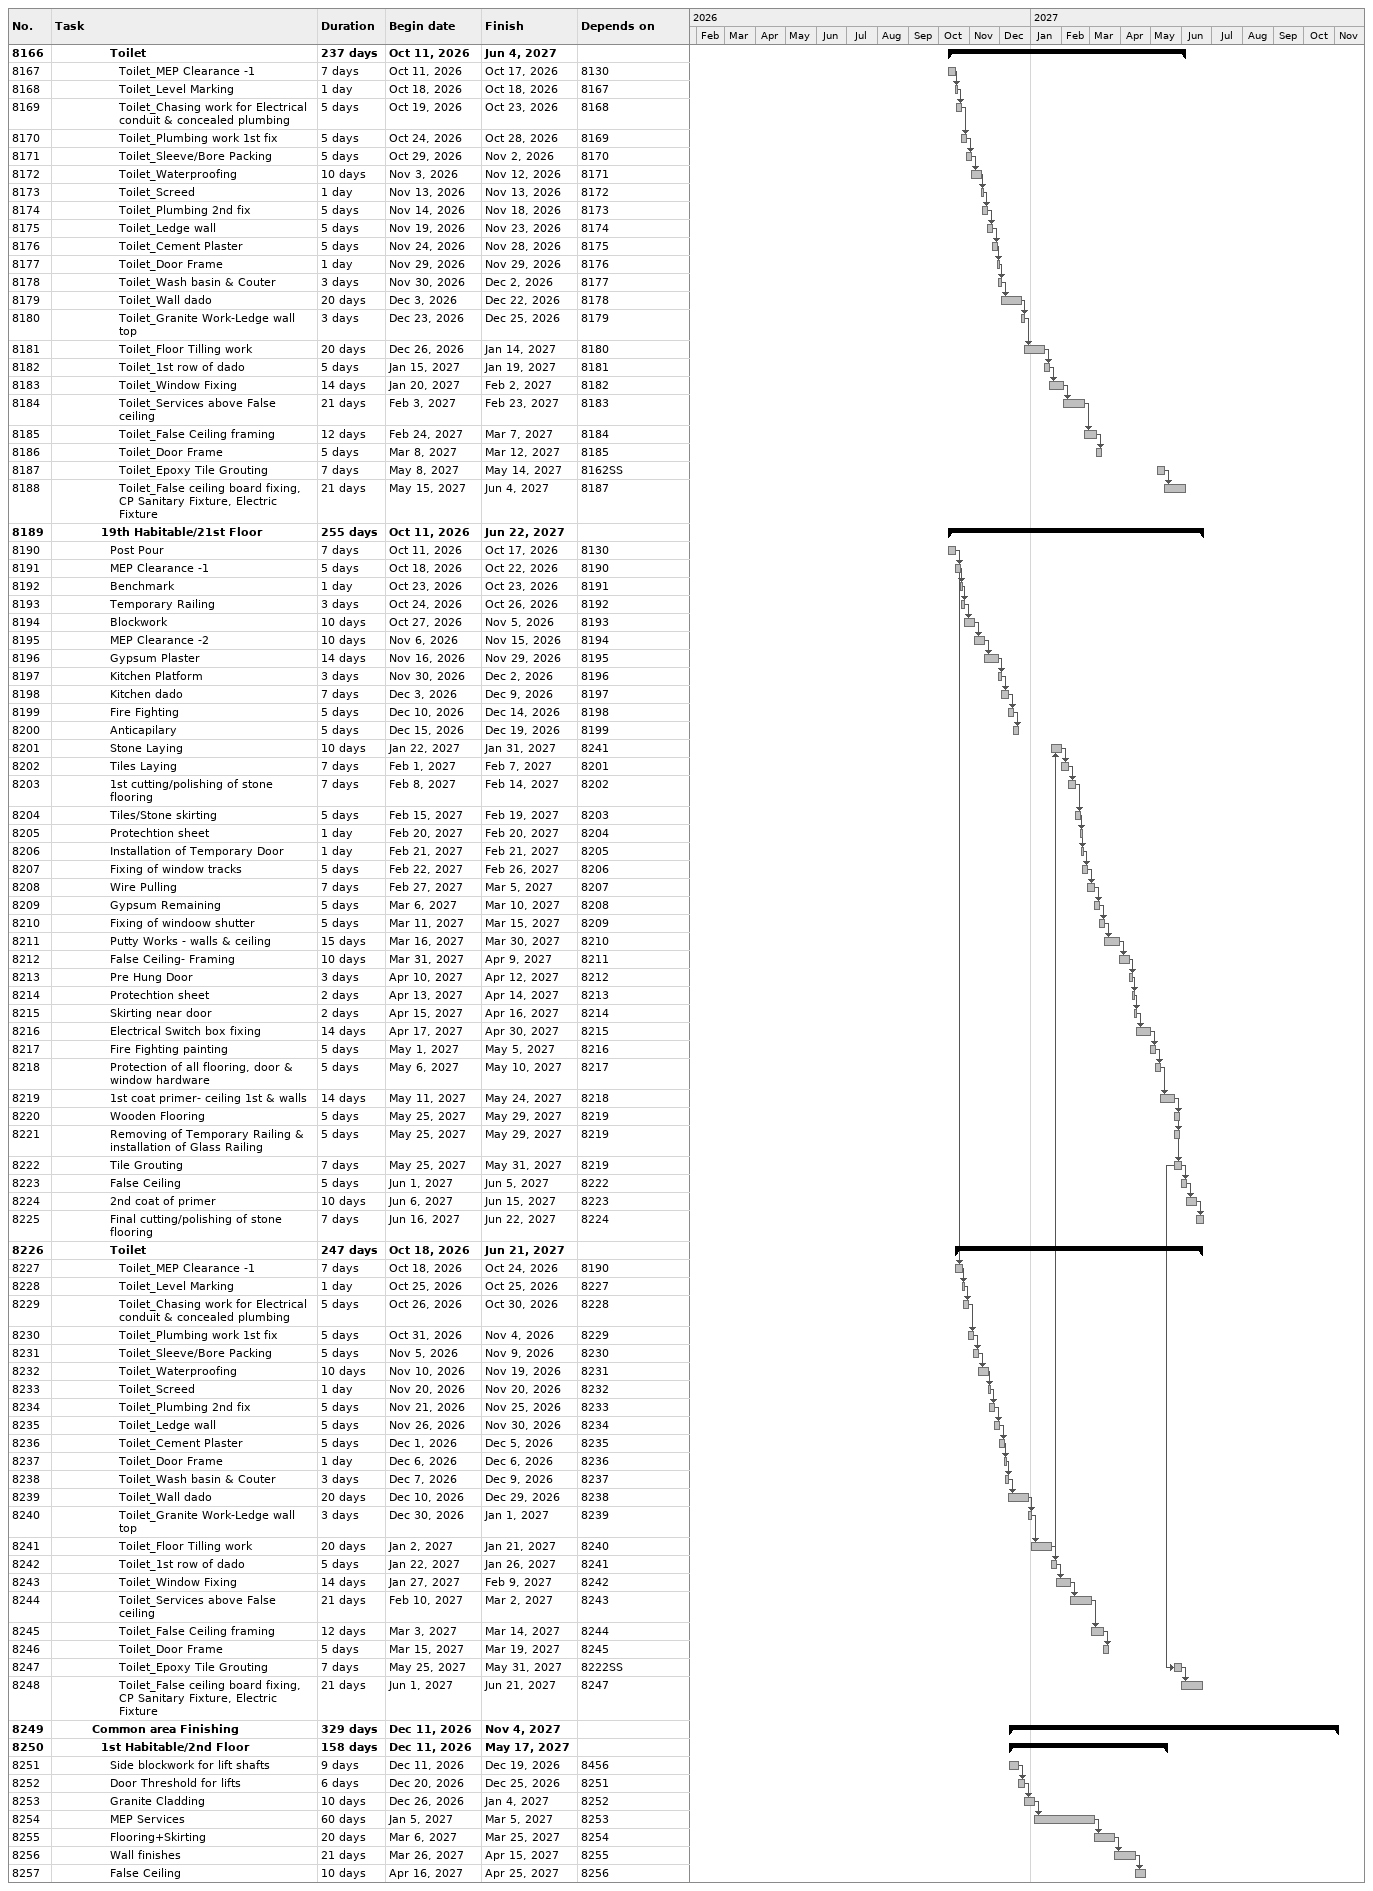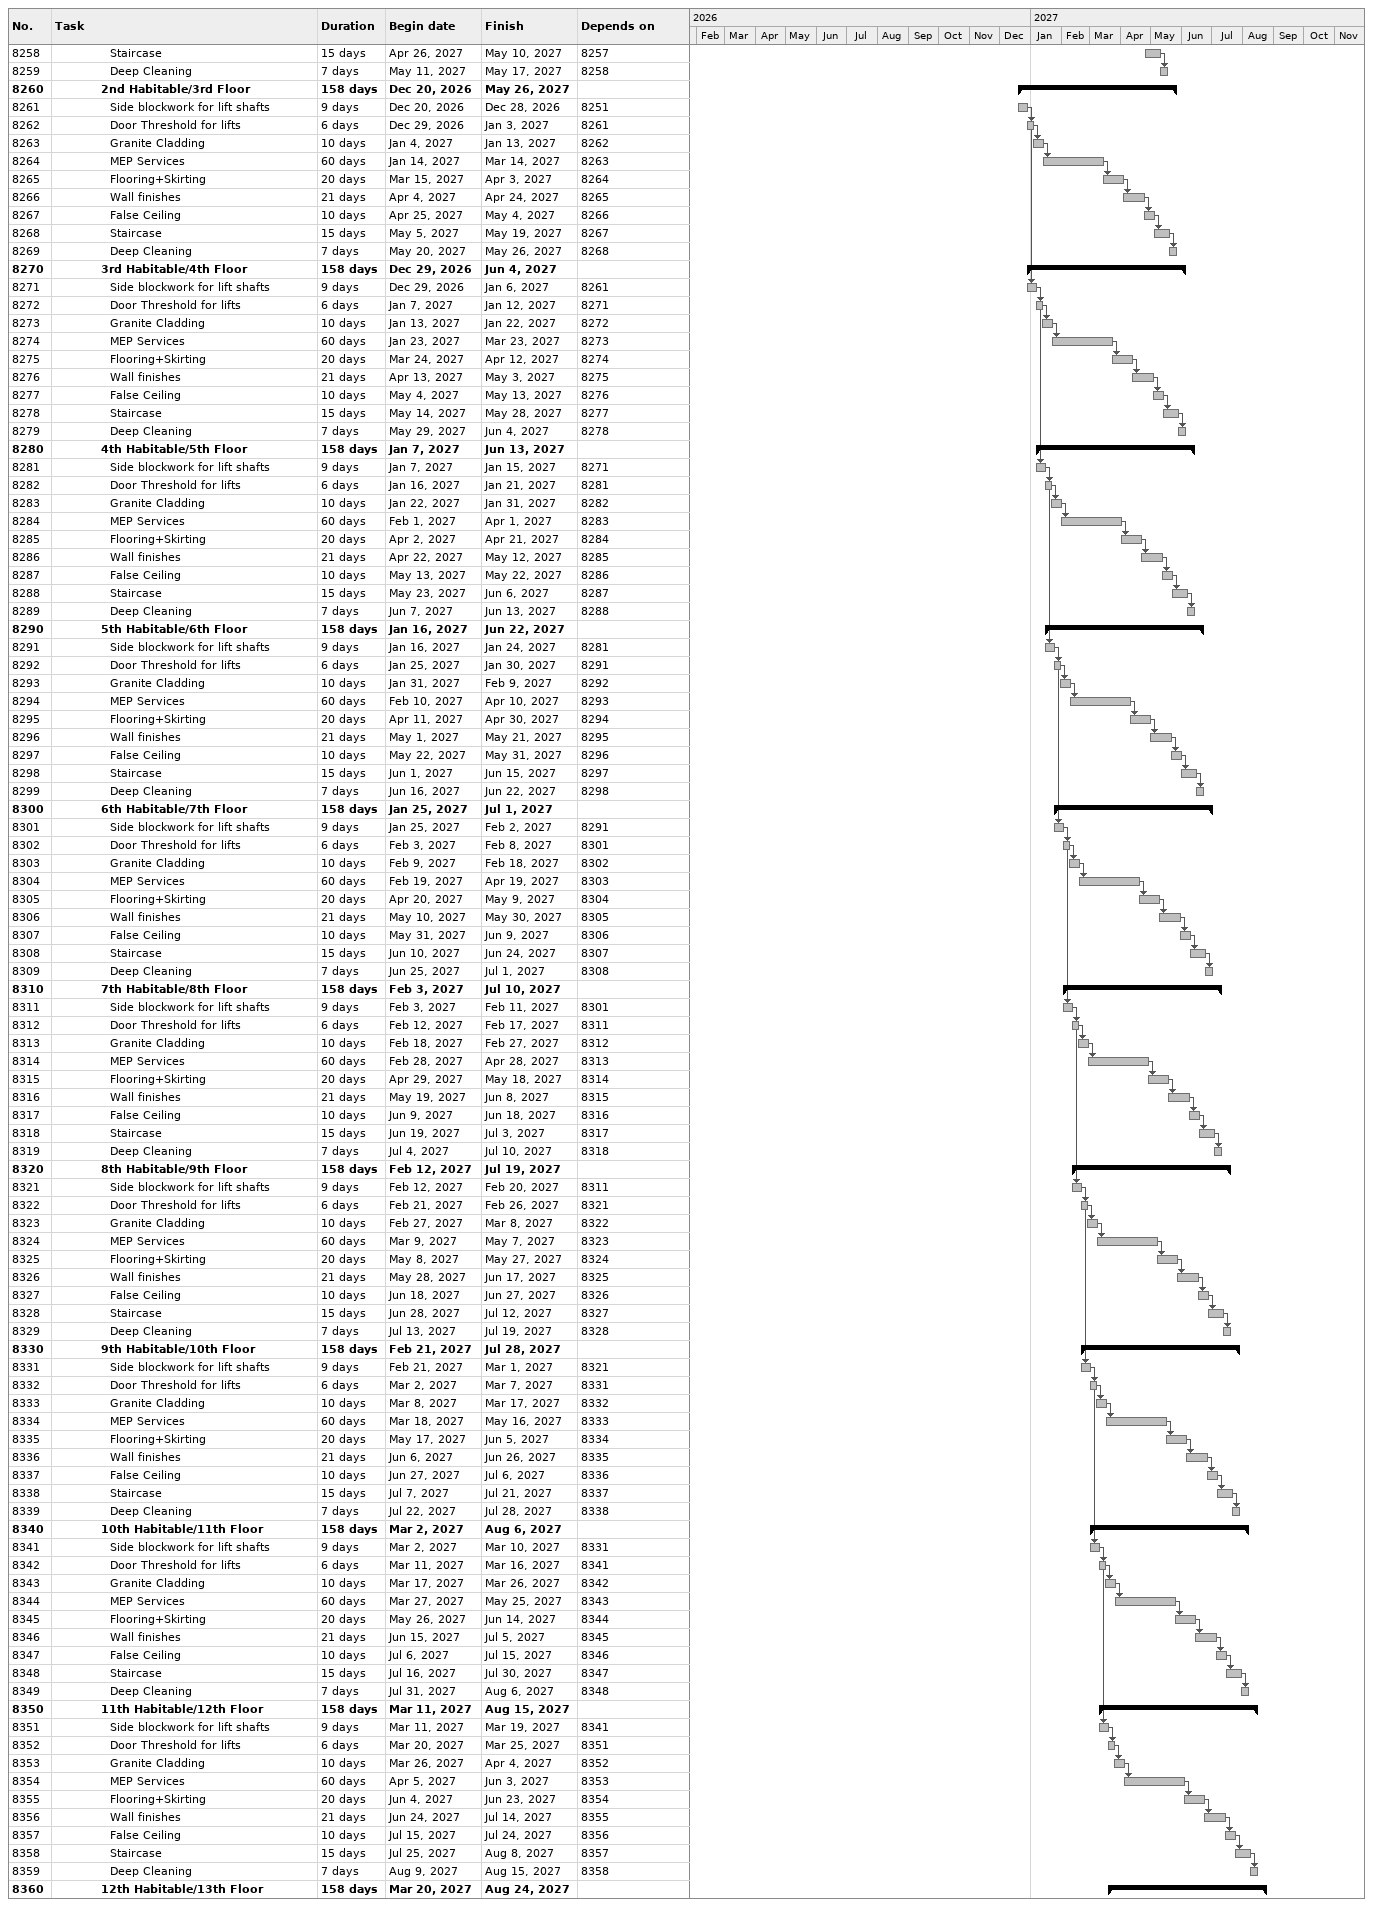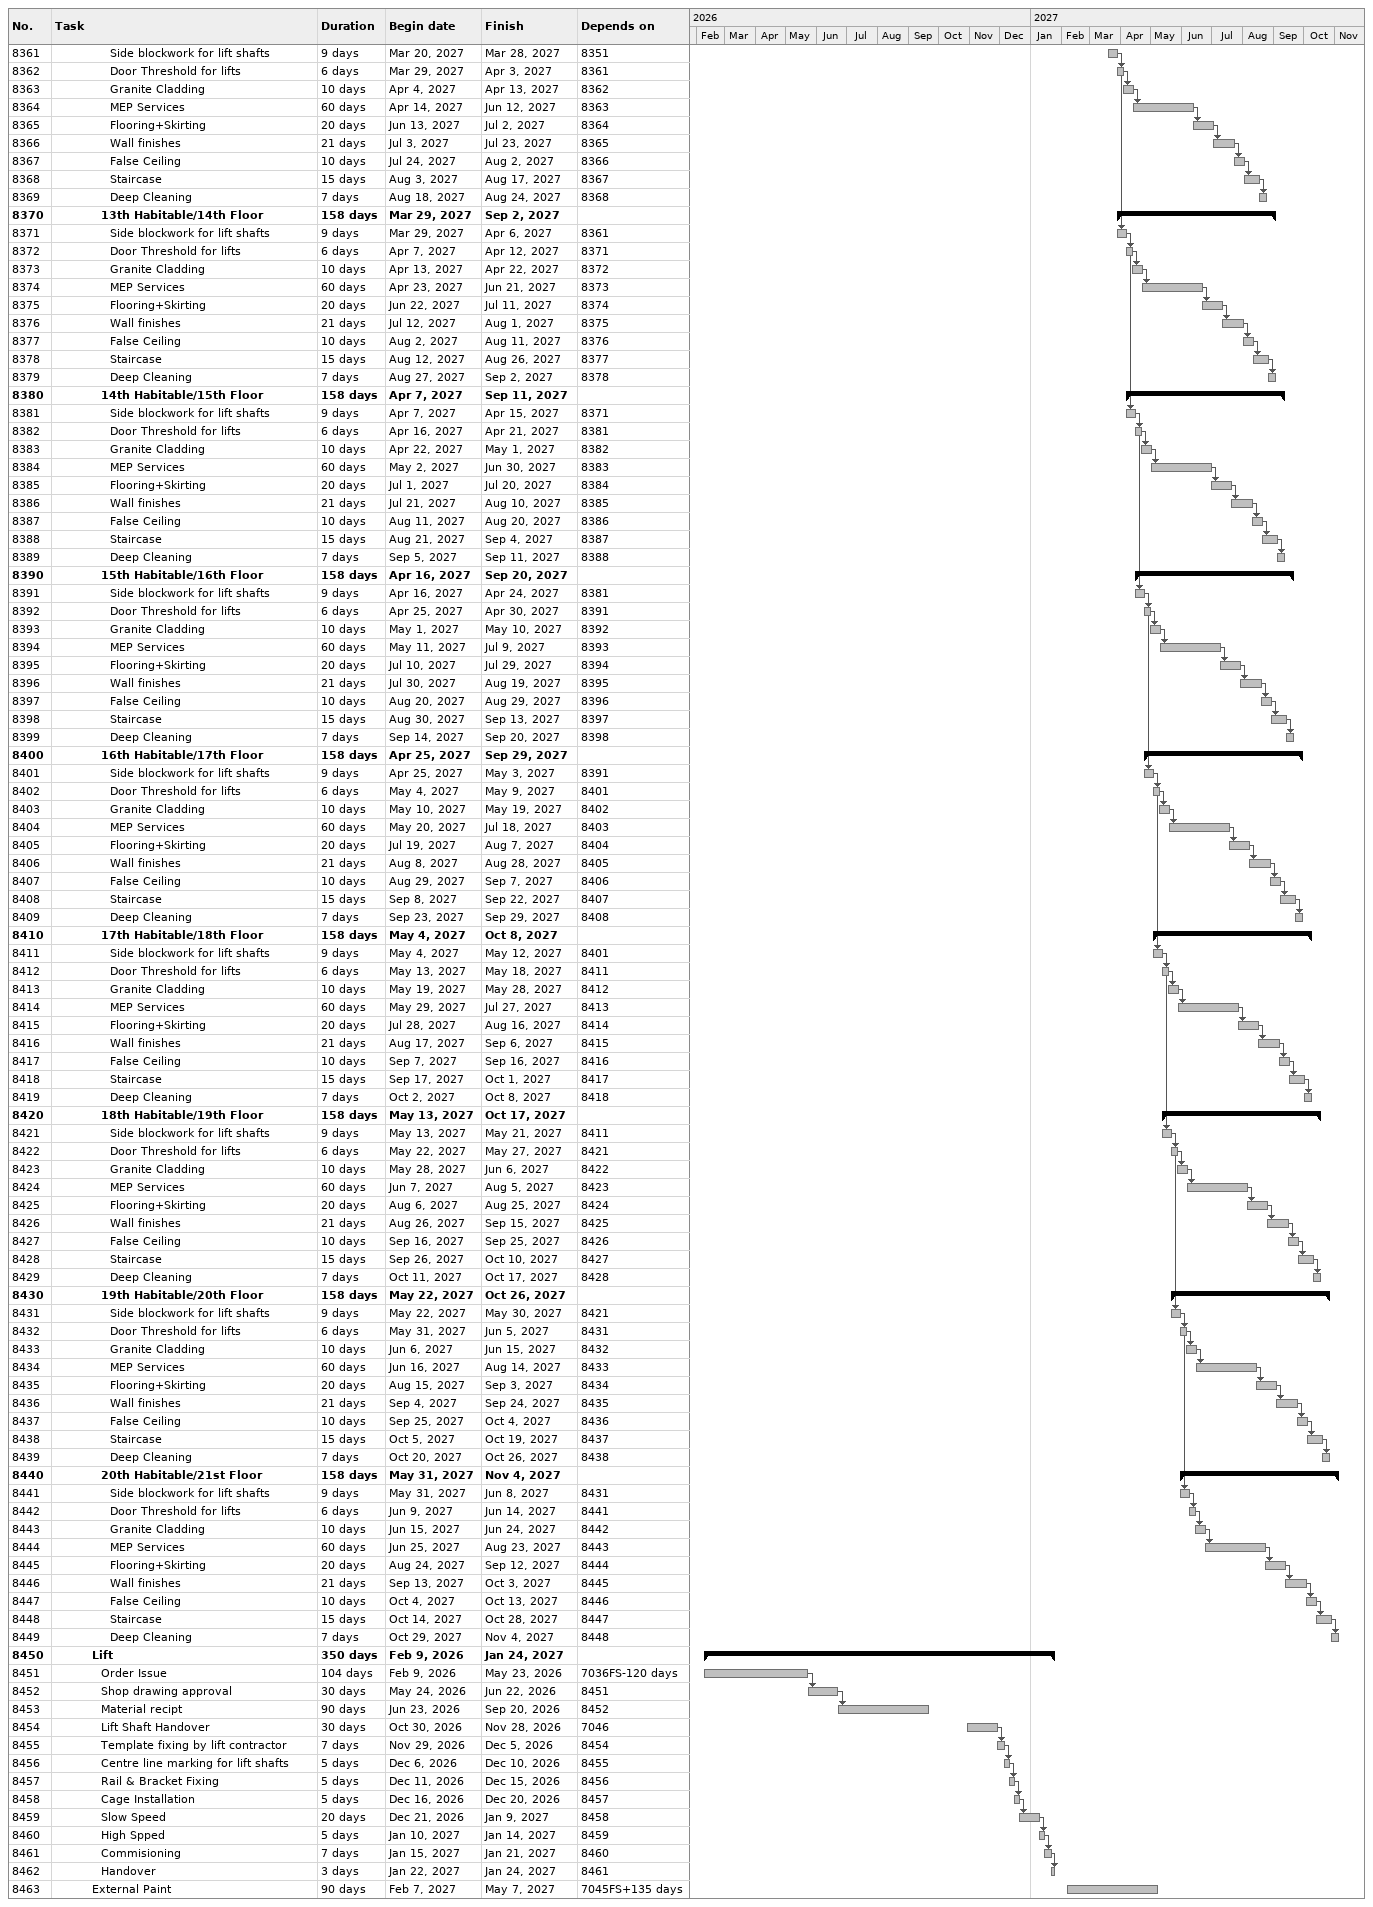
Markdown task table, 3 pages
| ID | Level | Task | Duration | Start | Finish | Predecessors |
|---|---|---|---|---|---|---|
| 8166 | 7 | **Toilet** | 237d | 2026-10-11 | 2027-06-04 |  |
| 8167 | 8 | Toilet_MEP Clearance -1 | 7d | 2026-10-11 | 2026-10-17 | 8130 |
| 8168 | 8 | Toilet_Level Marking | 1d | 2026-10-18 | 2026-10-18 | 8167 |
| 8169 | 8 | Toilet_Chasing work for Electrical conduit & concealed plumbing | 5d | 2026-10-19 | 2026-10-23 | 8168 |
| 8170 | 8 | Toilet_Plumbing work 1st fix | 5d | 2026-10-24 | 2026-10-28 | 8169 |
| 8171 | 8 | Toilet_Sleeve/Bore Packing | 5d | 2026-10-29 | 2026-11-02 | 8170 |
| 8172 | 8 | Toilet_Waterproofing | 10d | 2026-11-03 | 2026-11-12 | 8171 |
| 8173 | 8 | Toilet_Screed | 1d | 2026-11-13 | 2026-11-13 | 8172 |
| 8174 | 8 | Toilet_Plumbing 2nd fix | 5d | 2026-11-14 | 2026-11-18 | 8173 |
| 8175 | 8 | Toilet_Ledge wall | 5d | 2026-11-19 | 2026-11-23 | 8174 |
| 8176 | 8 | Toilet_Cement Plaster | 5d | 2026-11-24 | 2026-11-28 | 8175 |
| 8177 | 8 | Toilet_Door Frame | 1d | 2026-11-29 | 2026-11-29 | 8176 |
| 8178 | 8 | Toilet_Wash basin & Couter | 3d | 2026-11-30 | 2026-12-02 | 8177 |
| 8179 | 8 | Toilet_Wall dado | 20d | 2026-12-03 | 2026-12-22 | 8178 |
| 8180 | 8 | Toilet_Granite Work-Ledge wall top | 3d | 2026-12-23 | 2026-12-25 | 8179 |
| 8181 | 8 | Toilet_Floor Tilling work | 20d | 2026-12-26 | 2027-01-14 | 8180 |
| 8182 | 8 | Toilet_1st row of dado | 5d | 2027-01-15 | 2027-01-19 | 8181 |
| 8183 | 8 | Toilet_Window Fixing | 14d | 2027-01-20 | 2027-02-02 | 8182 |
| 8184 | 8 | Toilet_Services above False ceiling | 21d | 2027-02-03 | 2027-02-23 | 8183 |
| 8185 | 8 | Toilet_False Ceiling framing | 12d | 2027-02-24 | 2027-03-07 | 8184 |
| 8186 | 8 | Toilet_Door Frame | 5d | 2027-03-08 | 2027-03-12 | 8185 |
| 8187 | 8 | Toilet_Epoxy Tile Grouting | 7d | 2027-05-08 | 2027-05-14 | 8162SS |
| 8188 | 8 | Toilet_False ceiling board fixing, CP Sanitary Fixture, Electric Fixture | 21d | 2027-05-15 | 2027-06-04 | 8187 |
| 8189 | 6 | **19th Habitable/21st Floor** | 255d | 2026-10-11 | 2027-06-22 |  |
| 8190 | 7 | Post Pour | 7d | 2026-10-11 | 2026-10-17 | 8130 |
| 8191 | 7 | MEP Clearance -1 | 5d | 2026-10-18 | 2026-10-22 | 8190 |
| 8192 | 7 | Benchmark | 1d | 2026-10-23 | 2026-10-23 | 8191 |
| 8193 | 7 | Temporary Railing | 3d | 2026-10-24 | 2026-10-26 | 8192 |
| 8194 | 7 | Blockwork | 10d | 2026-10-27 | 2026-11-05 | 8193 |
| 8195 | 7 | MEP Clearance -2 | 10d | 2026-11-06 | 2026-11-15 | 8194 |
| 8196 | 7 | Gypsum Plaster | 14d | 2026-11-16 | 2026-11-29 | 8195 |
| 8197 | 7 | Kitchen Platform | 3d | 2026-11-30 | 2026-12-02 | 8196 |
| 8198 | 7 | Kitchen dado | 7d | 2026-12-03 | 2026-12-09 | 8197 |
| 8199 | 7 | Fire Fighting | 5d | 2026-12-10 | 2026-12-14 | 8198 |
| 8200 | 7 | Anticapilary | 5d | 2026-12-15 | 2026-12-19 | 8199 |
| 8201 | 7 | Stone Laying | 10d | 2027-01-22 | 2027-01-31 | 8241 |
| 8202 | 7 | Tiles Laying | 7d | 2027-02-01 | 2027-02-07 | 8201 |
| 8203 | 7 | 1st cutting/polishing of stone flooring | 7d | 2027-02-08 | 2027-02-14 | 8202 |
| 8204 | 7 | Tiles/Stone skirting | 5d | 2027-02-15 | 2027-02-19 | 8203 |
| 8205 | 7 | Protechtion sheet | 1d | 2027-02-20 | 2027-02-20 | 8204 |
| 8206 | 7 | Installation of Temporary Door | 1d | 2027-02-21 | 2027-02-21 | 8205 |
| 8207 | 7 | Fixing of window tracks | 5d | 2027-02-22 | 2027-02-26 | 8206 |
| 8208 | 7 | Wire Pulling | 7d | 2027-02-27 | 2027-03-05 | 8207 |
| 8209 | 7 | Gypsum Remaining | 5d | 2027-03-06 | 2027-03-10 | 8208 |
| 8210 | 7 | Fixing of windoow shutter | 5d | 2027-03-11 | 2027-03-15 | 8209 |
| 8211 | 7 | Putty Works - walls & ceiling | 15d | 2027-03-16 | 2027-03-30 | 8210 |
| 8212 | 7 | False Ceiling- Framing | 10d | 2027-03-31 | 2027-04-09 | 8211 |
| 8213 | 7 | Pre Hung Door | 3d | 2027-04-10 | 2027-04-12 | 8212 |
| 8214 | 7 | Protechtion sheet | 2d | 2027-04-13 | 2027-04-14 | 8213 |
| 8215 | 7 | Skirting near door | 2d | 2027-04-15 | 2027-04-16 | 8214 |
| 8216 | 7 | Electrical Switch box fixing | 14d | 2027-04-17 | 2027-04-30 | 8215 |
| 8217 | 7 | Fire Fighting painting | 5d | 2027-05-01 | 2027-05-05 | 8216 |
| 8218 | 7 | Protection of all flooring, door & window hardware | 5d | 2027-05-06 | 2027-05-10 | 8217 |
| 8219 | 7 | 1st coat primer- ceiling 1st & walls | 14d | 2027-05-11 | 2027-05-24 | 8218 |
| 8220 | 7 | Wooden Flooring | 5d | 2027-05-25 | 2027-05-29 | 8219 |
| 8221 | 7 | Removing of Temporary Railing & installation of Glass Railing | 5d | 2027-05-25 | 2027-05-29 | 8219 |
| 8222 | 7 | Tile Grouting | 7d | 2027-05-25 | 2027-05-31 | 8219 |
| 8223 | 7 | False Ceiling | 5d | 2027-06-01 | 2027-06-05 | 8222 |
| 8224 | 7 | 2nd coat of primer | 10d | 2027-06-06 | 2027-06-15 | 8223 |
| 8225 | 7 | Final cutting/polishing of stone flooring | 7d | 2027-06-16 | 2027-06-22 | 8224 |
| 8226 | 7 | **Toilet** | 247d | 2026-10-18 | 2027-06-21 |  |
| 8227 | 8 | Toilet_MEP Clearance -1 | 7d | 2026-10-18 | 2026-10-24 | 8190 |
| 8228 | 8 | Toilet_Level Marking | 1d | 2026-10-25 | 2026-10-25 | 8227 |
| 8229 | 8 | Toilet_Chasing work for Electrical conduit & concealed plumbing | 5d | 2026-10-26 | 2026-10-30 | 8228 |
| 8230 | 8 | Toilet_Plumbing work 1st fix | 5d | 2026-10-31 | 2026-11-04 | 8229 |
| 8231 | 8 | Toilet_Sleeve/Bore Packing | 5d | 2026-11-05 | 2026-11-09 | 8230 |
| 8232 | 8 | Toilet_Waterproofing | 10d | 2026-11-10 | 2026-11-19 | 8231 |
| 8233 | 8 | Toilet_Screed | 1d | 2026-11-20 | 2026-11-20 | 8232 |
| 8234 | 8 | Toilet_Plumbing 2nd fix | 5d | 2026-11-21 | 2026-11-25 | 8233 |
| 8235 | 8 | Toilet_Ledge wall | 5d | 2026-11-26 | 2026-11-30 | 8234 |
| 8236 | 8 | Toilet_Cement Plaster | 5d | 2026-12-01 | 2026-12-05 | 8235 |
| 8237 | 8 | Toilet_Door Frame | 1d | 2026-12-06 | 2026-12-06 | 8236 |
| 8238 | 8 | Toilet_Wash basin & Couter | 3d | 2026-12-07 | 2026-12-09 | 8237 |
| 8239 | 8 | Toilet_Wall dado | 20d | 2026-12-10 | 2026-12-29 | 8238 |
| 8240 | 8 | Toilet_Granite Work-Ledge wall top | 3d | 2026-12-30 | 2027-01-01 | 8239 |
| 8241 | 8 | Toilet_Floor Tilling work | 20d | 2027-01-02 | 2027-01-21 | 8240 |
| 8242 | 8 | Toilet_1st row of dado | 5d | 2027-01-22 | 2027-01-26 | 8241 |
| 8243 | 8 | Toilet_Window Fixing | 14d | 2027-01-27 | 2027-02-09 | 8242 |
| 8244 | 8 | Toilet_Services above False ceiling | 21d | 2027-02-10 | 2027-03-02 | 8243 |
| 8245 | 8 | Toilet_False Ceiling framing | 12d | 2027-03-03 | 2027-03-14 | 8244 |
| 8246 | 8 | Toilet_Door Frame | 5d | 2027-03-15 | 2027-03-19 | 8245 |
| 8247 | 8 | Toilet_Epoxy Tile Grouting | 7d | 2027-05-25 | 2027-05-31 | 8222SS |
| 8248 | 8 | Toilet_False ceiling board fixing, CP Sanitary Fixture, Electric Fixture | 21d | 2027-06-01 | 2027-06-21 | 8247 |
| 8249 | 5 | **Common area Finishing** | 329d | 2026-12-11 | 2027-11-04 |  |
| 8250 | 6 | **1st Habitable/2nd Floor** | 158d | 2026-12-11 | 2027-05-17 |  |
| 8251 | 7 | Side blockwork for lift shafts | 9d | 2026-12-11 | 2026-12-19 | 8456 |
| 8252 | 7 | Door Threshold for lifts | 6d | 2026-12-20 | 2026-12-25 | 8251 |
| 8253 | 7 | Granite Cladding | 10d | 2026-12-26 | 2027-01-04 | 8252 |
| 8254 | 7 | MEP Services | 60d | 2027-01-05 | 2027-03-05 | 8253 |
| 8255 | 7 | Flooring+Skirting | 20d | 2027-03-06 | 2027-03-25 | 8254 |
| 8256 | 7 | Wall finishes | 21d | 2027-03-26 | 2027-04-15 | 8255 |
| 8257 | 7 | False Ceiling | 10d | 2027-04-16 | 2027-04-25 | 8256 |
| 8258 | 7 | Staircase | 15d | 2027-04-26 | 2027-05-10 | 8257 |
| 8259 | 7 | Deep Cleaning | 7d | 2027-05-11 | 2027-05-17 | 8258 |
| 8260 | 6 | **2nd Habitable/3rd Floor** | 158d | 2026-12-20 | 2027-05-26 |  |
| 8261 | 7 | Side blockwork for lift shafts | 9d | 2026-12-20 | 2026-12-28 | 8251 |
| 8262 | 7 | Door Threshold for lifts | 6d | 2026-12-29 | 2027-01-03 | 8261 |
| 8263 | 7 | Granite Cladding | 10d | 2027-01-04 | 2027-01-13 | 8262 |
| 8264 | 7 | MEP Services | 60d | 2027-01-14 | 2027-03-14 | 8263 |
| 8265 | 7 | Flooring+Skirting | 20d | 2027-03-15 | 2027-04-03 | 8264 |
| 8266 | 7 | Wall finishes | 21d | 2027-04-04 | 2027-04-24 | 8265 |
| 8267 | 7 | False Ceiling | 10d | 2027-04-25 | 2027-05-04 | 8266 |
| 8268 | 7 | Staircase | 15d | 2027-05-05 | 2027-05-19 | 8267 |
| 8269 | 7 | Deep Cleaning | 7d | 2027-05-20 | 2027-05-26 | 8268 |
| 8270 | 6 | **3rd Habitable/4th Floor** | 158d | 2026-12-29 | 2027-06-04 |  |
| 8271 | 7 | Side blockwork for lift shafts | 9d | 2026-12-29 | 2027-01-06 | 8261 |
| 8272 | 7 | Door Threshold for lifts | 6d | 2027-01-07 | 2027-01-12 | 8271 |
| 8273 | 7 | Granite Cladding | 10d | 2027-01-13 | 2027-01-22 | 8272 |
| 8274 | 7 | MEP Services | 60d | 2027-01-23 | 2027-03-23 | 8273 |
| 8275 | 7 | Flooring+Skirting | 20d | 2027-03-24 | 2027-04-12 | 8274 |
| 8276 | 7 | Wall finishes | 21d | 2027-04-13 | 2027-05-03 | 8275 |
| 8277 | 7 | False Ceiling | 10d | 2027-05-04 | 2027-05-13 | 8276 |
| 8278 | 7 | Staircase | 15d | 2027-05-14 | 2027-05-28 | 8277 |
| 8279 | 7 | Deep Cleaning | 7d | 2027-05-29 | 2027-06-04 | 8278 |
| 8280 | 6 | **4th Habitable/5th Floor** | 158d | 2027-01-07 | 2027-06-13 |  |
| 8281 | 7 | Side blockwork for lift shafts | 9d | 2027-01-07 | 2027-01-15 | 8271 |
| 8282 | 7 | Door Threshold for lifts | 6d | 2027-01-16 | 2027-01-21 | 8281 |
| 8283 | 7 | Granite Cladding | 10d | 2027-01-22 | 2027-01-31 | 8282 |
| 8284 | 7 | MEP Services | 60d | 2027-02-01 | 2027-04-01 | 8283 |
| 8285 | 7 | Flooring+Skirting | 20d | 2027-04-02 | 2027-04-21 | 8284 |
| 8286 | 7 | Wall finishes | 21d | 2027-04-22 | 2027-05-12 | 8285 |
| 8287 | 7 | False Ceiling | 10d | 2027-05-13 | 2027-05-22 | 8286 |
| 8288 | 7 | Staircase | 15d | 2027-05-23 | 2027-06-06 | 8287 |
| 8289 | 7 | Deep Cleaning | 7d | 2027-06-07 | 2027-06-13 | 8288 |
| 8290 | 6 | **5th Habitable/6th Floor** | 158d | 2027-01-16 | 2027-06-22 |  |
| 8291 | 7 | Side blockwork for lift shafts | 9d | 2027-01-16 | 2027-01-24 | 8281 |
| 8292 | 7 | Door Threshold for lifts | 6d | 2027-01-25 | 2027-01-30 | 8291 |
| 8293 | 7 | Granite Cladding | 10d | 2027-01-31 | 2027-02-09 | 8292 |
| 8294 | 7 | MEP Services | 60d | 2027-02-10 | 2027-04-10 | 8293 |
| 8295 | 7 | Flooring+Skirting | 20d | 2027-04-11 | 2027-04-30 | 8294 |
| 8296 | 7 | Wall finishes | 21d | 2027-05-01 | 2027-05-21 | 8295 |
| 8297 | 7 | False Ceiling | 10d | 2027-05-22 | 2027-05-31 | 8296 |
| 8298 | 7 | Staircase | 15d | 2027-06-01 | 2027-06-15 | 8297 |
| 8299 | 7 | Deep Cleaning | 7d | 2027-06-16 | 2027-06-22 | 8298 |
| 8300 | 6 | **6th Habitable/7th Floor** | 158d | 2027-01-25 | 2027-07-01 |  |
| 8301 | 7 | Side blockwork for lift shafts | 9d | 2027-01-25 | 2027-02-02 | 8291 |
| 8302 | 7 | Door Threshold for lifts | 6d | 2027-02-03 | 2027-02-08 | 8301 |
| 8303 | 7 | Granite Cladding | 10d | 2027-02-09 | 2027-02-18 | 8302 |
| 8304 | 7 | MEP Services | 60d | 2027-02-19 | 2027-04-19 | 8303 |
| 8305 | 7 | Flooring+Skirting | 20d | 2027-04-20 | 2027-05-09 | 8304 |
| 8306 | 7 | Wall finishes | 21d | 2027-05-10 | 2027-05-30 | 8305 |
| 8307 | 7 | False Ceiling | 10d | 2027-05-31 | 2027-06-09 | 8306 |
| 8308 | 7 | Staircase | 15d | 2027-06-10 | 2027-06-24 | 8307 |
| 8309 | 7 | Deep Cleaning | 7d | 2027-06-25 | 2027-07-01 | 8308 |
| 8310 | 6 | **7th Habitable/8th Floor** | 158d | 2027-02-03 | 2027-07-10 |  |
| 8311 | 7 | Side blockwork for lift shafts | 9d | 2027-02-03 | 2027-02-11 | 8301 |
| 8312 | 7 | Door Threshold for lifts | 6d | 2027-02-12 | 2027-02-17 | 8311 |
| 8313 | 7 | Granite Cladding | 10d | 2027-02-18 | 2027-02-27 | 8312 |
| 8314 | 7 | MEP Services | 60d | 2027-02-28 | 2027-04-28 | 8313 |
| 8315 | 7 | Flooring+Skirting | 20d | 2027-04-29 | 2027-05-18 | 8314 |
| 8316 | 7 | Wall finishes | 21d | 2027-05-19 | 2027-06-08 | 8315 |
| 8317 | 7 | False Ceiling | 10d | 2027-06-09 | 2027-06-18 | 8316 |
| 8318 | 7 | Staircase | 15d | 2027-06-19 | 2027-07-03 | 8317 |
| 8319 | 7 | Deep Cleaning | 7d | 2027-07-04 | 2027-07-10 | 8318 |
| 8320 | 6 | **8th Habitable/9th Floor** | 158d | 2027-02-12 | 2027-07-19 |  |
| 8321 | 7 | Side blockwork for lift shafts | 9d | 2027-02-12 | 2027-02-20 | 8311 |
| 8322 | 7 | Door Threshold for lifts | 6d | 2027-02-21 | 2027-02-26 | 8321 |
| 8323 | 7 | Granite Cladding | 10d | 2027-02-27 | 2027-03-08 | 8322 |
| 8324 | 7 | MEP Services | 60d | 2027-03-09 | 2027-05-07 | 8323 |
| 8325 | 7 | Flooring+Skirting | 20d | 2027-05-08 | 2027-05-27 | 8324 |
| 8326 | 7 | Wall finishes | 21d | 2027-05-28 | 2027-06-17 | 8325 |
| 8327 | 7 | False Ceiling | 10d | 2027-06-18 | 2027-06-27 | 8326 |
| 8328 | 7 | Staircase | 15d | 2027-06-28 | 2027-07-12 | 8327 |
| 8329 | 7 | Deep Cleaning | 7d | 2027-07-13 | 2027-07-19 | 8328 |
| 8330 | 6 | **9th Habitable/10th Floor** | 158d | 2027-02-21 | 2027-07-28 |  |
| 8331 | 7 | Side blockwork for lift shafts | 9d | 2027-02-21 | 2027-03-01 | 8321 |
| 8332 | 7 | Door Threshold for lifts | 6d | 2027-03-02 | 2027-03-07 | 8331 |
| 8333 | 7 | Granite Cladding | 10d | 2027-03-08 | 2027-03-17 | 8332 |
| 8334 | 7 | MEP Services | 60d | 2027-03-18 | 2027-05-16 | 8333 |
| 8335 | 7 | Flooring+Skirting | 20d | 2027-05-17 | 2027-06-05 | 8334 |
| 8336 | 7 | Wall finishes | 21d | 2027-06-06 | 2027-06-26 | 8335 |
| 8337 | 7 | False Ceiling | 10d | 2027-06-27 | 2027-07-06 | 8336 |
| 8338 | 7 | Staircase | 15d | 2027-07-07 | 2027-07-21 | 8337 |
| 8339 | 7 | Deep Cleaning | 7d | 2027-07-22 | 2027-07-28 | 8338 |
| 8340 | 6 | **10th Habitable/11th Floor** | 158d | 2027-03-02 | 2027-08-06 |  |
| 8341 | 7 | Side blockwork for lift shafts | 9d | 2027-03-02 | 2027-03-10 | 8331 |
| 8342 | 7 | Door Threshold for lifts | 6d | 2027-03-11 | 2027-03-16 | 8341 |
| 8343 | 7 | Granite Cladding | 10d | 2027-03-17 | 2027-03-26 | 8342 |
| 8344 | 7 | MEP Services | 60d | 2027-03-27 | 2027-05-25 | 8343 |
| 8345 | 7 | Flooring+Skirting | 20d | 2027-05-26 | 2027-06-14 | 8344 |
| 8346 | 7 | Wall finishes | 21d | 2027-06-15 | 2027-07-05 | 8345 |
| 8347 | 7 | False Ceiling | 10d | 2027-07-06 | 2027-07-15 | 8346 |
| 8348 | 7 | Staircase | 15d | 2027-07-16 | 2027-07-30 | 8347 |
| 8349 | 7 | Deep Cleaning | 7d | 2027-07-31 | 2027-08-06 | 8348 |
| 8350 | 6 | **11th Habitable/12th Floor** | 158d | 2027-03-11 | 2027-08-15 |  |
| 8351 | 7 | Side blockwork for lift shafts | 9d | 2027-03-11 | 2027-03-19 | 8341 |
| 8352 | 7 | Door Threshold for lifts | 6d | 2027-03-20 | 2027-03-25 | 8351 |
| 8353 | 7 | Granite Cladding | 10d | 2027-03-26 | 2027-04-04 | 8352 |
| 8354 | 7 | MEP Services | 60d | 2027-04-05 | 2027-06-03 | 8353 |
| 8355 | 7 | Flooring+Skirting | 20d | 2027-06-04 | 2027-06-23 | 8354 |
| 8356 | 7 | Wall finishes | 21d | 2027-06-24 | 2027-07-14 | 8355 |
| 8357 | 7 | False Ceiling | 10d | 2027-07-15 | 2027-07-24 | 8356 |
| 8358 | 7 | Staircase | 15d | 2027-07-25 | 2027-08-08 | 8357 |
| 8359 | 7 | Deep Cleaning | 7d | 2027-08-09 | 2027-08-15 | 8358 |
| 8360 | 6 | **12th Habitable/13th Floor** | 158d | 2027-03-20 | 2027-08-24 |  |
| 8361 | 7 | Side blockwork for lift shafts | 9d | 2027-03-20 | 2027-03-28 | 8351 |
| 8362 | 7 | Door Threshold for lifts | 6d | 2027-03-29 | 2027-04-03 | 8361 |
| 8363 | 7 | Granite Cladding | 10d | 2027-04-04 | 2027-04-13 | 8362 |
| 8364 | 7 | MEP Services | 60d | 2027-04-14 | 2027-06-12 | 8363 |
| 8365 | 7 | Flooring+Skirting | 20d | 2027-06-13 | 2027-07-02 | 8364 |
| 8366 | 7 | Wall finishes | 21d | 2027-07-03 | 2027-07-23 | 8365 |
| 8367 | 7 | False Ceiling | 10d | 2027-07-24 | 2027-08-02 | 8366 |
| 8368 | 7 | Staircase | 15d | 2027-08-03 | 2027-08-17 | 8367 |
| 8369 | 7 | Deep Cleaning | 7d | 2027-08-18 | 2027-08-24 | 8368 |
| 8370 | 6 | **13th Habitable/14th Floor** | 158d | 2027-03-29 | 2027-09-02 |  |
| 8371 | 7 | Side blockwork for lift shafts | 9d | 2027-03-29 | 2027-04-06 | 8361 |
| 8372 | 7 | Door Threshold for lifts | 6d | 2027-04-07 | 2027-04-12 | 8371 |
| 8373 | 7 | Granite Cladding | 10d | 2027-04-13 | 2027-04-22 | 8372 |
| 8374 | 7 | MEP Services | 60d | 2027-04-23 | 2027-06-21 | 8373 |
| 8375 | 7 | Flooring+Skirting | 20d | 2027-06-22 | 2027-07-11 | 8374 |
| 8376 | 7 | Wall finishes | 21d | 2027-07-12 | 2027-08-01 | 8375 |
| 8377 | 7 | False Ceiling | 10d | 2027-08-02 | 2027-08-11 | 8376 |
| 8378 | 7 | Staircase | 15d | 2027-08-12 | 2027-08-26 | 8377 |
| 8379 | 7 | Deep Cleaning | 7d | 2027-08-27 | 2027-09-02 | 8378 |
| 8380 | 6 | **14th Habitable/15th Floor** | 158d | 2027-04-07 | 2027-09-11 |  |
| 8381 | 7 | Side blockwork for lift shafts | 9d | 2027-04-07 | 2027-04-15 | 8371 |
| 8382 | 7 | Door Threshold for lifts | 6d | 2027-04-16 | 2027-04-21 | 8381 |
| 8383 | 7 | Granite Cladding | 10d | 2027-04-22 | 2027-05-01 | 8382 |
| 8384 | 7 | MEP Services | 60d | 2027-05-02 | 2027-06-30 | 8383 |
| 8385 | 7 | Flooring+Skirting | 20d | 2027-07-01 | 2027-07-20 | 8384 |
| 8386 | 7 | Wall finishes | 21d | 2027-07-21 | 2027-08-10 | 8385 |
| 8387 | 7 | False Ceiling | 10d | 2027-08-11 | 2027-08-20 | 8386 |
| 8388 | 7 | Staircase | 15d | 2027-08-21 | 2027-09-04 | 8387 |
| 8389 | 7 | Deep Cleaning | 7d | 2027-09-05 | 2027-09-11 | 8388 |
| 8390 | 6 | **15th Habitable/16th Floor** | 158d | 2027-04-16 | 2027-09-20 |  |
| 8391 | 7 | Side blockwork for lift shafts | 9d | 2027-04-16 | 2027-04-24 | 8381 |
| 8392 | 7 | Door Threshold for lifts | 6d | 2027-04-25 | 2027-04-30 | 8391 |
| 8393 | 7 | Granite Cladding | 10d | 2027-05-01 | 2027-05-10 | 8392 |
| 8394 | 7 | MEP Services | 60d | 2027-05-11 | 2027-07-09 | 8393 |
| 8395 | 7 | Flooring+Skirting | 20d | 2027-07-10 | 2027-07-29 | 8394 |
| 8396 | 7 | Wall finishes | 21d | 2027-07-30 | 2027-08-19 | 8395 |
| 8397 | 7 | False Ceiling | 10d | 2027-08-20 | 2027-08-29 | 8396 |
| 8398 | 7 | Staircase | 15d | 2027-08-30 | 2027-09-13 | 8397 |
| 8399 | 7 | Deep Cleaning | 7d | 2027-09-14 | 2027-09-20 | 8398 |
| 8400 | 6 | **16th Habitable/17th Floor** | 158d | 2027-04-25 | 2027-09-29 |  |
| 8401 | 7 | Side blockwork for lift shafts | 9d | 2027-04-25 | 2027-05-03 | 8391 |
| 8402 | 7 | Door Threshold for lifts | 6d | 2027-05-04 | 2027-05-09 | 8401 |
| 8403 | 7 | Granite Cladding | 10d | 2027-05-10 | 2027-05-19 | 8402 |
| 8404 | 7 | MEP Services | 60d | 2027-05-20 | 2027-07-18 | 8403 |
| 8405 | 7 | Flooring+Skirting | 20d | 2027-07-19 | 2027-08-07 | 8404 |
| 8406 | 7 | Wall finishes | 21d | 2027-08-08 | 2027-08-28 | 8405 |
| 8407 | 7 | False Ceiling | 10d | 2027-08-29 | 2027-09-07 | 8406 |
| 8408 | 7 | Staircase | 15d | 2027-09-08 | 2027-09-22 | 8407 |
| 8409 | 7 | Deep Cleaning | 7d | 2027-09-23 | 2027-09-29 | 8408 |
| 8410 | 6 | **17th Habitable/18th Floor** | 158d | 2027-05-04 | 2027-10-08 |  |
| 8411 | 7 | Side blockwork for lift shafts | 9d | 2027-05-04 | 2027-05-12 | 8401 |
| 8412 | 7 | Door Threshold for lifts | 6d | 2027-05-13 | 2027-05-18 | 8411 |
| 8413 | 7 | Granite Cladding | 10d | 2027-05-19 | 2027-05-28 | 8412 |
| 8414 | 7 | MEP Services | 60d | 2027-05-29 | 2027-07-27 | 8413 |
| 8415 | 7 | Flooring+Skirting | 20d | 2027-07-28 | 2027-08-16 | 8414 |
| 8416 | 7 | Wall finishes | 21d | 2027-08-17 | 2027-09-06 | 8415 |
| 8417 | 7 | False Ceiling | 10d | 2027-09-07 | 2027-09-16 | 8416 |
| 8418 | 7 | Staircase | 15d | 2027-09-17 | 2027-10-01 | 8417 |
| 8419 | 7 | Deep Cleaning | 7d | 2027-10-02 | 2027-10-08 | 8418 |
| 8420 | 6 | **18th Habitable/19th Floor** | 158d | 2027-05-13 | 2027-10-17 |  |
| 8421 | 7 | Side blockwork for lift shafts | 9d | 2027-05-13 | 2027-05-21 | 8411 |
| 8422 | 7 | Door Threshold for lifts | 6d | 2027-05-22 | 2027-05-27 | 8421 |
| 8423 | 7 | Granite Cladding | 10d | 2027-05-28 | 2027-06-06 | 8422 |
| 8424 | 7 | MEP Services | 60d | 2027-06-07 | 2027-08-05 | 8423 |
| 8425 | 7 | Flooring+Skirting | 20d | 2027-08-06 | 2027-08-25 | 8424 |
| 8426 | 7 | Wall finishes | 21d | 2027-08-26 | 2027-09-15 | 8425 |
| 8427 | 7 | False Ceiling | 10d | 2027-09-16 | 2027-09-25 | 8426 |
| 8428 | 7 | Staircase | 15d | 2027-09-26 | 2027-10-10 | 8427 |
| 8429 | 7 | Deep Cleaning | 7d | 2027-10-11 | 2027-10-17 | 8428 |
| 8430 | 6 | **19th Habitable/20th Floor** | 158d | 2027-05-22 | 2027-10-26 |  |
| 8431 | 7 | Side blockwork for lift shafts | 9d | 2027-05-22 | 2027-05-30 | 8421 |
| 8432 | 7 | Door Threshold for lifts | 6d | 2027-05-31 | 2027-06-05 | 8431 |
| 8433 | 7 | Granite Cladding | 10d | 2027-06-06 | 2027-06-15 | 8432 |
| 8434 | 7 | MEP Services | 60d | 2027-06-16 | 2027-08-14 | 8433 |
| 8435 | 7 | Flooring+Skirting | 20d | 2027-08-15 | 2027-09-03 | 8434 |
| 8436 | 7 | Wall finishes | 21d | 2027-09-04 | 2027-09-24 | 8435 |
| 8437 | 7 | False Ceiling | 10d | 2027-09-25 | 2027-10-04 | 8436 |
| 8438 | 7 | Staircase | 15d | 2027-10-05 | 2027-10-19 | 8437 |
| 8439 | 7 | Deep Cleaning | 7d | 2027-10-20 | 2027-10-26 | 8438 |
| 8440 | 6 | **20th Habitable/21st Floor** | 158d | 2027-05-31 | 2027-11-04 |  |
| 8441 | 7 | Side blockwork for lift shafts | 9d | 2027-05-31 | 2027-06-08 | 8431 |
| 8442 | 7 | Door Threshold for lifts | 6d | 2027-06-09 | 2027-06-14 | 8441 |
| 8443 | 7 | Granite Cladding | 10d | 2027-06-15 | 2027-06-24 | 8442 |
| 8444 | 7 | MEP Services | 60d | 2027-06-25 | 2027-08-23 | 8443 |
| 8445 | 7 | Flooring+Skirting | 20d | 2027-08-24 | 2027-09-12 | 8444 |
| 8446 | 7 | Wall finishes | 21d | 2027-09-13 | 2027-10-03 | 8445 |
| 8447 | 7 | False Ceiling | 10d | 2027-10-04 | 2027-10-13 | 8446 |
| 8448 | 7 | Staircase | 15d | 2027-10-14 | 2027-10-28 | 8447 |
| 8449 | 7 | Deep Cleaning | 7d | 2027-10-29 | 2027-11-04 | 8448 |
| 8450 | 5 | **Lift** | 350d | 2026-02-09 | 2027-01-24 |  |
| 8451 | 6 | Order Issue | 104d | 2026-02-09 | 2026-05-23 | 7036FS-120d |
| 8452 | 6 | Shop drawing approval | 30d | 2026-05-24 | 2026-06-22 | 8451 |
| 8453 | 6 | Material recipt | 90d | 2026-06-23 | 2026-09-20 | 8452 |
| 8454 | 6 | Lift Shaft Handover | 30d | 2026-10-30 | 2026-11-28 | 7046 |
| 8455 | 6 | Template fixing by lift contractor | 7d | 2026-11-29 | 2026-12-05 | 8454 |
| 8456 | 6 | Centre line marking for lift shafts | 5d | 2026-12-06 | 2026-12-10 | 8455 |
| 8457 | 6 | Rail & Bracket Fixing | 5d | 2026-12-11 | 2026-12-15 | 8456 |
| 8458 | 6 | Cage Installation | 5d | 2026-12-16 | 2026-12-20 | 8457 |
| 8459 | 6 | Slow Speed | 20d | 2026-12-21 | 2027-01-09 | 8458 |
| 8460 | 6 | High Spped | 5d | 2027-01-10 | 2027-01-14 | 8459 |
| 8461 | 6 | Commisioning | 7d | 2027-01-15 | 2027-01-21 | 8460 |
| 8462 | 6 | Handover | 3d | 2027-01-22 | 2027-01-24 | 8461 |
| 8463 | 5 | External Paint | 90d | 2027-02-07 | 2027-05-07 | 7045FS+135d |
